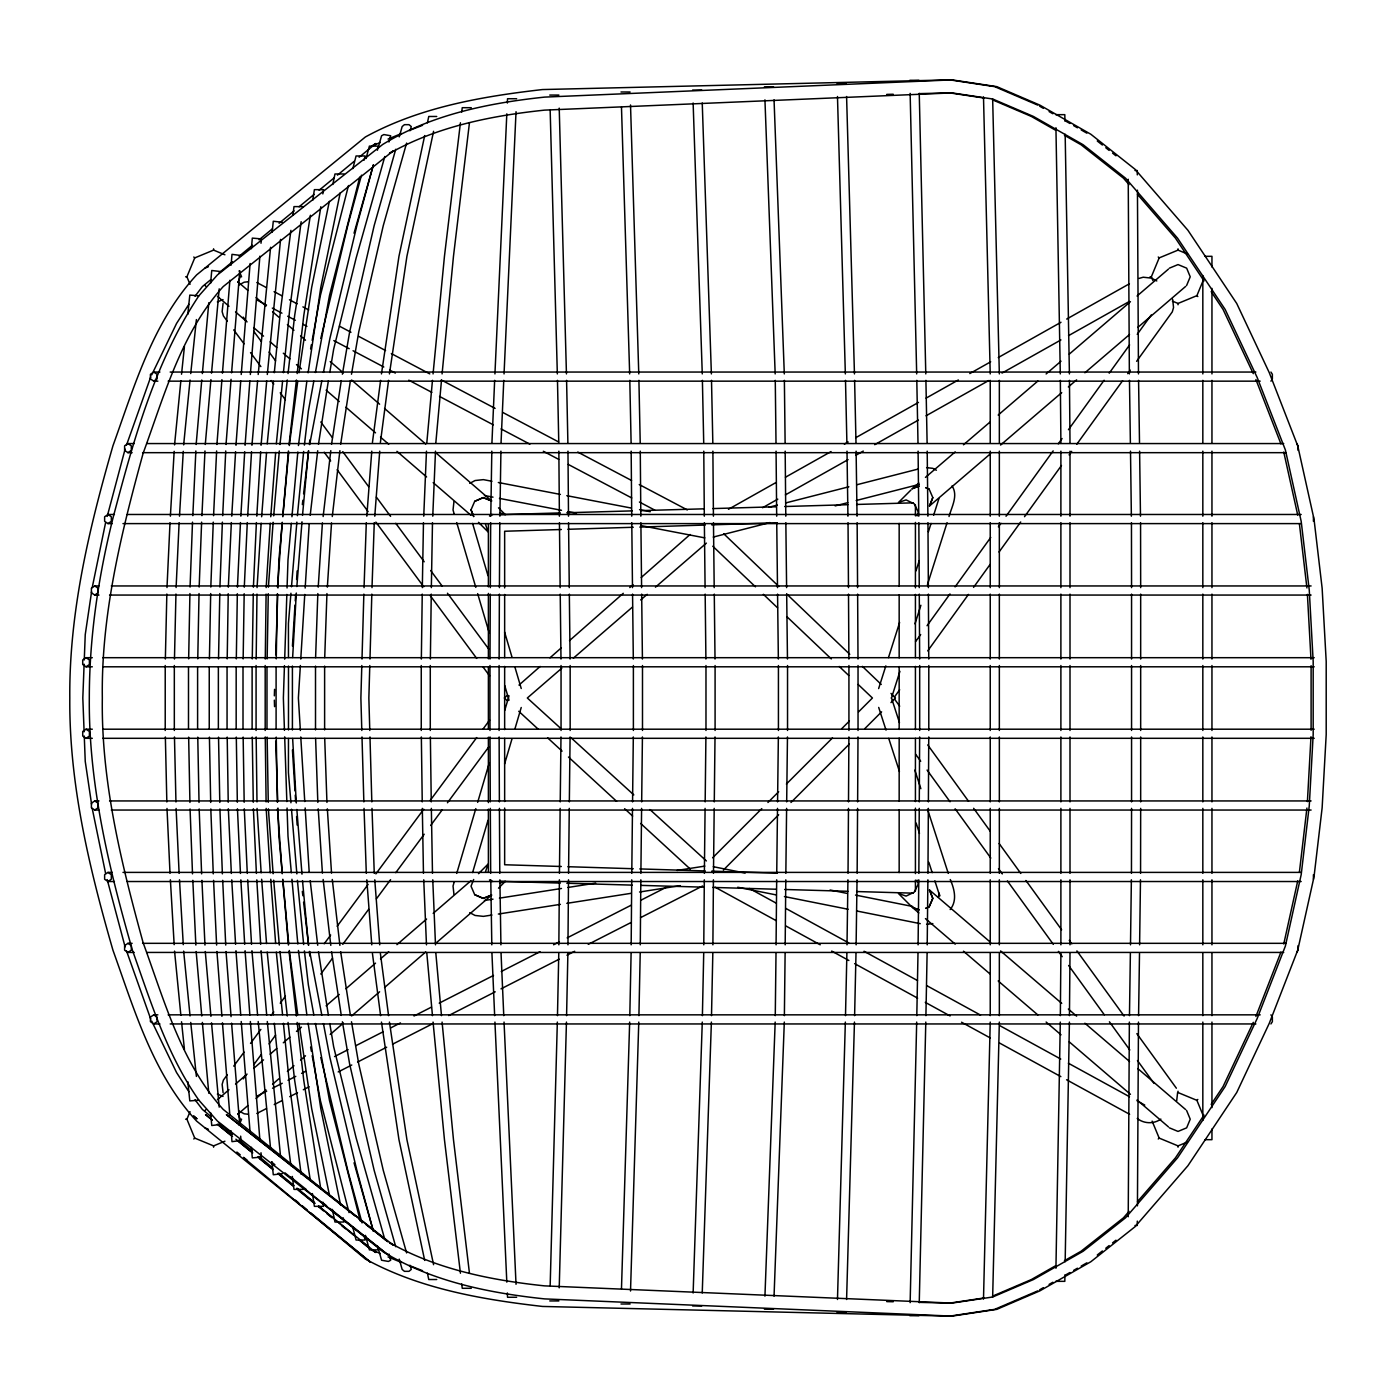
<?xml version="1.0" encoding="UTF-8"?>
<svg xmlns="http://www.w3.org/2000/svg" width="1396" height="1396" viewBox="0 0 1396 1396"><rect width="100%" height="100%" fill="white"/><g stroke="black" fill="none" stroke-linecap="round" stroke-linejoin="round"><path stroke-width="1.5" d="M288.466 738.501L288.431 772.599L290.944 802.77M288.483 729.968L288.483 666.032M489.996 665.543L489.996 730.457M490.013 659.034L490.275 594.12M490.31 587.629L490.677 522.68M499.105 665.543L499.105 730.457M499.122 659.034L499.384 594.12M499.419 587.629L499.785 522.68M848.471 808.371L848.035 873.32M848.506 801.88L848.89 736.966M848.925 730.457L848.925 665.543M857.58 808.371L857.144 873.32M857.633 801.88L857.999 736.966M858.034 730.457L858.034 665.543M919.249 808.371L918.847 873.32M919.283 801.88L919.65 736.966M919.685 730.457L919.685 665.543M928.357 808.371L927.956 873.32M928.392 801.88L928.759 736.966M928.794 730.457L928.794 665.543M558.854 944.83L559.395 879.812M559.447 873.32L560.162 808.371M567.963 944.83L568.504 879.812M568.556 873.32L569.271 808.371M631.167 944.83L631.725 879.812M631.777 873.32L632.493 808.371M640.275 944.83L640.834 879.812M640.886 873.32L641.602 808.371M703.776 944.83L704.317 879.812M704.369 873.32L705.085 808.371M712.885 944.83L713.426 879.812M713.478 873.32L714.194 808.371M776.071 944.83L776.682 879.812M776.734 873.32L777.502 808.371M785.18 944.83L785.791 879.812M785.843 873.32L786.611 808.371M1060.297 1022.081L1055.934 1268.266M1060.349 1015.642L1060.89 953.485M1069.406 1022.081L1065.165 1261.722M1069.458 1015.642L1069.999 953.485M1128.23 1216.754L1129.364 1022.081M1137.304 1221.116L1137.269 1225.461L1135 1225.461M1137.443 1205.847L1138.473 1022.081M315.513 666.119L315.513 729.881M315.601 657.621L317.834 593.597M324.622 666.119L324.622 729.881M324.71 657.621L326.943 593.597M918.097 944.83L918.777 879.812M927.206 944.83L927.886 879.812M256.079 665.526L256.079 730.474M256.166 659.034L256.986 594.085M257.056 587.594L261.157 523.168M265.188 665.526L265.188 730.474M265.275 659.034L266.095 594.085M266.165 587.594L270.266 523.168M560.232 801.88L560.983 736.966M561.052 730.457L561.052 665.543M569.341 801.88L570.091 736.966M570.161 730.457L570.161 665.543M632.562 801.88L633.313 736.966M633.383 730.457L633.383 665.543M641.671 801.88L642.422 736.966M642.492 730.457L642.492 665.543M705.172 801.88L705.905 736.966M705.975 730.457L705.975 665.543M714.281 801.88L715.014 736.966M715.084 730.457L715.084 665.543M777.572 801.88L778.357 736.966M778.427 730.457L778.427 665.543M775.181 1022.081L764.938 1296.169M775.269 1015.642L776.002 953.485M786.681 801.88L787.466 736.966M787.536 730.457L787.536 665.543M784.308 1022.081L774.047 1296.169M784.378 1015.642L785.11 953.485M421.26 665.543L421.26 730.457M421.348 659.034L422.238 594.12M422.325 587.629L423.459 522.68M430.282 665.543L430.282 730.457M430.369 659.034L431.259 594.12M431.347 587.629L432.481 522.68M847.006 944.83L847.93 879.812M856.114 944.83L857.039 879.812M1130.498 944.83L1131.371 879.812M1131.458 873.32L1131.563 808.371M1139.607 944.83L1140.48 879.812M1140.567 873.32L1140.672 808.371M227.059 667.585L227.059 728.415M227.199 658.895L228.229 593.736M228.333 587.21L231.352 522.575M236.168 667.585L236.168 728.415M236.308 658.895L237.337 593.736M237.442 587.21L240.461 522.575M243.009 667.585L243.009 728.415M243.148 658.895L244.178 593.736M244.283 587.21L247.301 522.575M252.118 667.585L252.118 728.415M252.257 658.895L253.287 593.736M253.391 587.21L256.41 522.575M490.781 516.188L491.811 451.17M499.89 516.188L500.92 451.17M1129.469 1015.642L1130.376 953.485M1138.578 1015.642L1139.502 953.485M266.985 667.585L266.985 728.415M267.142 658.895L268.276 593.701M268.381 587.192L273.127 522.279M276.094 667.585L276.094 728.415M276.251 658.895L277.385 593.701M277.507 587.192L282.236 522.279M188.495 667.532L188.495 728.468M188.652 658.842L189.926 593.562M190.065 587.035L192.508 522.139M197.604 667.532L197.604 728.468M197.761 658.842L199.035 593.562M199.174 587.035L201.617 522.139M209.243 667.532L209.243 728.468M209.417 658.842L210.691 593.562M210.813 587.035L213.274 522.139M218.369 667.532L218.369 728.468M218.526 658.842L219.8 593.562M219.922 587.035L222.383 522.139M916.683 1022.081L910.14 1302.643M916.806 1015.642L917.992 953.485M925.792 1022.081L919.249 1302.643M925.914 1015.642L927.101 953.485M1064.921 1274.81L1064.816 1281.336L1055.708 1281.336M557.336 1022.081L550.164 1285.681M557.475 1015.642L558.766 953.485M566.444 1022.081L559.22 1287.862M566.584 1015.642L567.875 953.485M629.666 1022.081L621.482 1288.857M629.805 1015.642L631.097 953.485M638.775 1022.081L630.521 1291.021M638.914 1015.642L640.206 953.485M702.275 1022.081L693.131 1293.01M702.397 1015.642L703.706 953.485M711.384 1022.081L702.24 1293.01M711.506 1015.642L712.815 953.485M165.217 665.508L165.217 730.492M165.356 659.017L166.839 594.033M166.997 587.542L170.015 522.662M174.326 665.508L174.326 730.492M174.465 659.017L175.948 594.033M176.105 587.542L179.124 522.662M845.348 1022.081L837.478 1299.484M845.505 1015.642L846.883 953.485M854.457 1022.081L846.587 1299.484M854.614 1015.642L855.992 953.485M292.41 666.032L292.41 729.968M292.637 657.499L296.318 593.056M983.499 1299.083L990.235 1022.081M389.571 1242.632C436.808 1269.4 491.13 1280.254 544.597 1285.873L951.95 1303.096L992.661 1297.006L999.344 1022.081M361.808 665.543L360.883 698L361.808 730.457M362 659.034L363.85 594.12M364.042 587.629L366.31 522.68M369.783 665.543L368.858 698L369.783 730.457M369.975 659.034L371.825 594.12M371.999 587.629L374.268 522.68M274.349 695.836L274.558 689.362M275.71 654.846L277.734 594.417M277.944 587.943L278.886 559.883L282.236 523.203M284.452 665.63L283.371 698L284.452 730.37M284.679 659.156L286.843 594.417M287.053 587.943L287.995 559.883L291.345 523.203M84.109 664.182L82.818 698L84.109 731.818M84.266 659.959L85.243 634.604L91.578 591.817M423.738 516.188L426.478 451.17M432.76 516.188L435.5 451.17M491.95 442.515L494.655 380.358M494.934 373.919L506.818 113.844M501.059 442.515L503.764 380.358M504.043 373.919L516.031 111.697M192.823 515.665L195.859 450.96M196.155 444.486L201.757 380.026M201.931 515.665L204.968 450.96M205.282 444.486L210.918 379.642M213.571 515.665L216.624 450.96M216.921 444.486L221.912 379.677M222.697 515.665L225.733 450.96M226.03 444.486L231.055 379.346M507.341 103.06L507.533 98.732L516.642 98.732M1307.406 801.601L1310.984 736.756M170.382 516.171L174.168 451.344M174.552 444.87L180.869 380.637M179.491 516.171L183.277 451.344M183.661 444.87L190.048 380.061M231.736 516.136L235.592 451.711M235.976 445.272L240.74 380.916M240.845 516.136L244.701 451.711M245.085 445.272L249.849 380.916M247.685 516.136L251.542 451.711M251.943 445.272L257.597 380.916M256.794 516.136L260.668 451.711M261.052 445.272L266.706 380.916M292.445 646.051L294.975 605.114M300.367 665.526L298.378 698L300.367 730.474M300.768 659.034L304.764 594.452M295.254 600.856L295.655 594.452M296.598 579.497L297.139 570.947M305.166 588.03L309.197 523.971M318.218 587.158L322.424 522.889M327.345 587.158L331.533 522.889M241.229 374.477L250.111 263.512M250.338 374.477L259.883 256.183M261.645 516.747L266.549 452.461M270.754 516.747L275.658 452.461M366.799 516.188L371.772 451.17M374.774 516.188L379.729 451.17M301.99 521.825L296.842 586.564M302.496 515.386L308.464 450.978M222.435 373.203L229.886 280.282M231.108 265.153L231.98 254.351L241.002 255.503M231.579 372.837L239.78 270.719M290.944 593.23L288.431 623.401L288.466 657.499M291.485 586.774L296.859 522.139M297.4 515.682L303.665 451.449M251.385 248.697L252.31 238.105L261.384 238.908L261 243.236M273.686 515.805L279.322 450.978M282.795 515.805L288.431 450.978M202.35 373.587L208.807 302.705M210.569 283.388L211.756 270.492L220.795 271.557M211.511 373.168L219.207 288.85M282.83 516.729L288.728 452.007M289.321 445.533L297.732 381.335M291.939 516.729L297.837 452.007M298.43 445.533L306.841 381.335M426.844 442.515L432.463 380.358M433.057 373.919L444.452 256.323L460.436 122.778M435.866 442.515L441.485 380.358M442.078 373.919L453.473 256.323L469.457 122.778M258.19 374.477L270.597 247.284M267.299 374.477L280.561 239.414M267.212 443.893L273.442 381.335M274.297 372.715L280.526 310.156L290.909 230.34M276.321 443.893L282.55 381.335M283.405 372.715L289.635 310.156L301.152 221.702M181.532 374.215L184.447 346.417M187.797 314.344L189.804 295.097L198.895 295.795L217.462 274.89L382.591 144.538C431.207 114.629 488.53 103.042 544.597 97.109L952.037 79.886L996.779 86.639L1039.846 105.119L1090.852 134.26L1135.053 169.282L1187.926 230.288L1236.734 303.49L1269.261 372.645L1297.739 445.848L1314.002 519.05L1322.134 588.187L1326.2 661.39L1326.2 734.61L1322.134 807.813L1314.002 876.95L1297.739 950.153L1269.261 1023.355L1236.734 1092.51L1187.926 1165.712L1135.053 1226.718L1090.852 1261.74L1039.846 1290.881L996.779 1309.361L952.037 1316.114L544.597 1298.891C488.53 1292.958 431.207 1281.371 382.591 1251.462L305.183 1189.113M190.728 373.57L196.4 319.562M272.168 232.102L273.284 221.249L282.341 222.278M453.944 501.653L453.037 509.959L454.258 514.251M938.513 897.349L938.985 893.091L939.805 895.97M223.081 303.316L222.139 311.605L223.395 315.915L227.269 321.15M1176.688 1100.816L1177.613 1092.527M279.95 444.504L287.297 380.026M288.047 373.57L294.661 315.548L310.383 215.246M289.059 444.504L296.423 380.026M297.156 373.57L303.77 315.548L320.836 206.713M304.398 445.08L308.359 411.122L313.838 381.108M302.339 504.584L302.845 500.274M303.595 493.818L308.603 450.751M309.354 444.294L309.842 439.984M310.191 515.351L317.712 450.751M318.463 444.294L328.374 380.846M323.157 516.52L330.8 450.646M331.55 444.277L341.287 380.584M332.283 516.52L339.909 450.646M340.659 444.277L350.413 380.584M1299.379 872.378L1306.918 808.057M461.727 112.012L462.25 107.701L471.272 107.701M292.881 215.246L293.998 206.608L303.106 206.608M372.435 442.515L380.602 380.358M381.457 373.919L398.959 256.323L424.698 135.552M380.393 442.515L388.577 380.358M389.432 373.919L406.917 256.323L433.58 131.311M92.223 587.542L105.573 522.715M299.006 372.802L311.657 287.506L329.351 201.303M308.115 372.802L320.766 287.506L340.188 192.892M312.721 200.309L314.397 189.647L323.506 189.647L322.842 193.904M329.788 372.435L333.644 349.279L356.137 258.068L384.825 156.492M342.386 374.215L349.681 331.759L374.163 225.629L395.731 149.267M351.495 374.215L358.789 331.759L383.272 225.629L406.602 143.073M310.61 348.948L311.395 344.655M312.181 340.362L320.417 295.341L348.494 185.528M315.409 372.523L329.526 295.341L359.767 177.083M309.668 444.609L321.813 380.899M323.436 372.4L329.91 338.408L357.027 224.965L373.413 164.798L354.043 233.202M332.806 184.481L334.97 173.977L344.079 173.977M427.403 122.831L428.764 116.479L436.739 116.479M1283.762 943.94L1297.739 880.841M320.801 338.408L347.918 224.965L361.477 175.163M352.822 168.637L356.067 155.968L365.176 155.968L364.094 160.191M107.213 516.398L125.099 449.111M366.014 158.568L369.399 146.109L378.508 146.109L377.374 150.262M378.054 148.203L381.579 135.761L383.848 134.557L390.688 135.761L388.926 141.991M399.239 136.878L402.153 126.565L404.439 124.663L408.993 124.663L411.262 126.565L410.092 130.701M454.258 881.749L453.037 886.041L453.944 894.347M456.736 873.39L475.809 808.616M477.659 802.351L489.35 762.652M504.741 710.424L509.034 695.784M472.598 872.552L487.989 820.307M504.602 763.909L512 738.833M515.072 728.38L521.231 707.493M878.642 688.577L885.849 665.875M888.467 657.621L899.6 622.529M915.985 570.912L919.249 560.599M928.427 531.702L931.045 523.43M933.662 515.176L938.897 498.669M891.416 698.175L899.931 671.336M914.991 623.855L920.889 605.271M927.433 584.627L947.081 522.697M949.036 516.503C951.671 506.8 958.424 495.615 952.055 485.913M485.511 871.697L488.094 864.072L478.496 873.669M917.032 515.909L918.306 512.105L914.328 503.886L906.109 499.908L898.483 502.473L911.047 489.909M126.513 445.097L150.751 376.868M1255.911 1016.445L1280.952 952.072M473.68 879.48L471.028 886.181L474.71 894.696L483.225 898.396L491.601 895.063L435.604 943.417M990.654 453.56L929.474 505.998L932.807 497.604L929.125 489.089L925.723 487.623M929.474 505.998L932.79 497.622M190.031 284.33L186.907 276.792L194.725 257.911L213.588 250.111L224.913 254.787M237.931 282.446L240.269 276.792L241.578 276.792L239.117 270.841M224.913 1141.213L213.588 1145.889L194.725 1138.089L186.907 1119.208L190.031 1111.67M239.117 1125.159L241.578 1119.208L240.269 1119.208L237.931 1113.554M1152.922 280.561L1151.351 276.792L1159.169 257.911L1178.032 250.111L1187.473 254.02M1186.652 285.412L1190.23 276.792L1186.652 268.154L1178.032 264.577L1169.412 268.154M1172.378 301.117L1178.032 303.456L1196.896 295.655L1203.928 278.676M471.028 509.819L473.68 516.52L471.028 509.819L474.71 501.304L483.225 497.604L491.601 500.937L435.604 452.583M1253.294 1022.343L1223.071 1086.559L1211.17 1104.376M151.675 374.948L176.559 323.453L188.861 304.311M950.17 909.564C957.447 900.612 954.375 889.095 950.275 879.55M1270.936 381.16L1272.367 378.892L1272.367 374.337L1270.936 372.051M1296.657 952.438L1298.071 950.17L1298.071 945.598M1270.936 1023.949L1272.367 1021.663L1272.367 1017.108L1270.936 1014.84M198.895 295.795C154.572 362.384 133.335 441.136 113.076 517.689C98.348 576.705 89.327 637.1 89.309 698C88.559 784.011 108.801 868.155 132.463 950.275C150.681 1001.735 167.206 1055.097 198.895 1100.205L217.462 1121.11L387.809 1254.725L329.98 1208.465M1204.033 1115.072L1175.467 1157.842L1137.496 1201.624M915.567 641.619L920.662 634.552M927.049 625.722L949.978 593.946M955.073 586.878L990.741 537.425M998.384 526.833L1000.932 523.308M1006.027 516.241L1053.16 450.891M1058.255 443.823L1062.077 438.536M1068.446 429.706L1104.114 380.253M1109.209 373.186L1129.591 344.934M1137.234 334.342L1151.264 314.92M894.574 696.831L899.67 689.764M927.712 650.92L968.475 594.399M973.57 587.35L990.13 564.385M999.047 552.013L1020.703 521.999M1024.524 516.695L1061.466 465.496M1069.109 454.887L1071.657 451.362M1076.752 444.294L1122.611 380.724M1127.706 373.657L1130.254 370.132M1136.623 361.302L1172.308 311.849L1173.547 307.539L1172.623 299.25M227.269 1074.85L223.395 1080.085L222.139 1084.395L223.081 1092.684M233.725 1066.108L244.073 1052.13M250.53 1043.388L260.86 1029.41M271.208 1015.433L273.791 1011.926M280.247 1003.201L285.43 996.203M324.204 943.783L330.66 935.041M337.117 926.298L368.143 884.366M375.89 873.879L423.721 809.226M430.177 800.484L476.699 737.577M483.173 728.834L489.63 720.109M243.253 1078.881L245.836 1075.391M253.601 1064.904L261.349 1054.416M269.096 1043.929L275.57 1035.186M320.801 974.024L332.44 958.302M342.77 944.324L368.614 909.372M376.379 898.884L390.583 879.672M395.766 872.675L424.192 834.232M430.649 825.49L442.288 809.767M447.453 802.77L488.809 746.86M195.021 296.249L202.403 286.564L210.744 279.689M890.997 702.607L893.283 699.937M1129.067 1211.362L1123.448 1217.836L1081.028 1251.27L1064.45 1260.71M204.968 1110.588L205.893 1109.646M193.8 1138.996L194.725 1138.089M498.494 888.17L505.335 881.33L499.611 883.249M712.623 857.807L761.797 808.633M767.94 802.491L778.689 791.724M786.384 784.046L832.47 737.943M841.701 728.729L849.379 721.051M858.592 711.838L872.43 698L858.191 684.476M723.372 870.057L778.671 814.758M790.974 802.473L849.344 744.085M864.717 728.729L881.609 711.82M892.358 701.071L895.429 698L892.288 694.981M1158.244 1138.996L1159.169 1138.089L1152.136 1121.11M1178.032 1091.236L1178.032 1092.545L1196.896 1100.345L1197.82 1099.437M507.586 695.138L504.322 698L507.533 700.949M518.98 685.087L540.165 666.45M549.954 657.848L561.349 647.796M569.498 640.624L623.279 593.3M629.788 587.559L633.051 584.697M641.2 577.525L690.095 534.494M561.82 668.16L527.322 698L561.209 728.834M573.32 658.214L632.458 607.068M640.659 599.966L647.238 594.295M655.457 587.175L706.376 543.131M217.427 1099.699L228.961 1089.735M235.54 1084.046L247.075 1074.1M253.653 1068.411L263.547 1059.878M270.126 1054.189L276.722 1048.483M283.301 1042.795L289.897 1037.106M296.476 1031.417L301.414 1027.159M326.123 1005.818L339.298 994.441M345.894 988.752L375.524 963.153M380.48 958.878L388.699 951.775M396.935 944.656L426.583 919.057M433.179 913.368L471.045 880.649M237.983 1114.113L247.86 1105.58M256.096 1098.46L265.973 1089.927M272.569 1084.238L279.148 1078.55M287.384 1071.43L293.963 1065.741M300.559 1060.053L305.497 1055.795M330.206 1034.453L343.381 1023.076M351.618 1015.956L379.607 991.788M384.546 987.513L425.728 951.95M912.216 488.74L918.917 486.07L912.216 488.74L918.83 483.068M925.443 477.397L955.213 451.885M963.467 444.801L989.921 422.133M998.192 415.048L1037.874 381.038M1046.128 373.954L1061.012 361.198M1069.284 354.113L1130.446 301.676M1137.059 296.022L1168.469 269.096M1000.566 445.062L1061.728 392.625M1068.341 386.954L1076.613 379.869M1084.884 372.784L1129.521 334.534M1137.775 327.449L1185.727 286.355M219.085 272.813L232.417 261.802M239.082 256.288L252.432 245.295M259.098 239.78L272.429 228.787M279.095 223.273L294.102 210.901M299.11 206.765L314.117 194.393M319.126 190.257L334.133 177.885M337.466 175.128L354.13 161.36M359.138 157.242L375.821 143.491L372.331 145.655M1097.256 1255.004L1102.369 1250.973M1105.772 1248.268L1109.157 1245.581M1112.56 1242.876L1115.962 1240.189M159.929 372.051L153.769 372.051L150.419 374.337L150.419 378.892L153.769 381.16L157.87 381.16M153.769 381.16L157.12 378.892L157.12 374.337L153.769 372.051M134.225 443.562L127.961 443.562L124.61 445.83L124.61 450.402L127.961 452.67L132.131 452.67M127.961 452.67L131.311 450.402L131.311 445.83L127.961 443.562M114.42 514.478L107.981 514.478L104.63 516.764L104.63 521.319L107.981 523.605L112.273 523.605M107.981 523.605L111.331 521.319L111.331 516.764L107.981 514.478M98.889 585.954L94.754 585.954L91.403 588.24L91.403 592.794L94.754 595.062L98.994 595.062M94.754 595.062L98.104 592.794L98.104 588.24L94.754 585.954M92.311 657.691L86.063 657.691L82.713 659.959L82.713 664.513L86.063 666.799L92.311 666.799M86.063 666.799L89.414 664.513L89.414 659.959L86.063 657.691M92.311 729.201L86.063 729.201L82.713 731.487L82.713 736.041L86.063 738.31L92.311 738.31M86.063 738.31L89.414 736.041L89.414 731.487L86.063 729.201M98.994 800.938L94.754 800.938L91.403 803.206L91.403 807.76L94.754 810.046L98.889 810.046M94.754 810.046L98.104 807.76L98.104 803.206L94.754 800.938M112.273 872.395L107.981 872.395L104.63 874.681L104.63 879.236L107.981 881.522L114.42 881.522M107.981 881.522L111.331 879.236L111.331 874.681L107.981 872.395M132.131 943.33L127.961 943.33L124.61 945.598L124.61 950.17L127.961 952.438L134.225 952.438M127.961 952.438L131.311 950.17L131.311 945.598L127.961 943.33M157.87 1014.84L153.769 1014.84L150.419 1017.108L150.419 1021.663L153.769 1023.949L159.929 1023.949M153.769 1023.949L157.12 1021.663L157.12 1017.108L153.769 1014.84M389.536 153.211L393.026 151.047L223.22 286.564C181.183 333.033 164.257 395.626 143.177 453.124C121.225 533.028 101.088 614.537 102.327 698C101.088 781.463 121.225 862.972 143.177 942.876C164.257 1000.374 181.183 1062.967 223.22 1109.436L387.809 1241.707L365.717 1224.309M1039.654 1289.799L1043.423 1287.636M1049.094 1284.407L1052.881 1282.243M1066.09 1274.688L1069.877 1272.541M1073.646 1270.377L1077.433 1268.214M1081.202 1266.067L1086.873 1262.822M1055.236 1265.963L1031.278 1279.591L992.504 1296.169M728.45 509.296L775.949 482.562M785.459 477.223L831.056 451.571M844.371 444.103L848.175 441.956M855.765 437.681L918.481 402.414M926.072 398.139L958.371 379.974M969.784 373.57L990.689 361.808M998.28 357.533L1060.995 322.267M1066.701 319.056L1129.399 283.789M762.582 507.725L777.781 499.175M785.39 494.899L848.087 459.633M855.696 455.358L863.304 451.083M874.699 444.678L918.411 420.091M926.002 415.816L988.717 380.55M1002.014 373.081L1060.925 339.943M1068.516 335.668L1129.329 301.466M238.891 285.028L244.178 282.201L248.331 281.73M1160.879 1119.103C1153.846 1124.164 1144.039 1123.832 1137.234 1118.475M469.754 483.365L475.059 480.538L483.365 479.631L491.933 481.271M389.571 153.368C436.808 126.6 491.13 115.746 544.597 110.127L951.95 92.904L992.661 98.994L1033.354 116.409L1083.122 144.73L1125.525 178.165L1177.543 238.158L1225.147 309.441L1257.203 377.548L1285.384 449.948L1301.212 521.476L1309.256 590.072L1313.182 661.39L1313.182 734.61L1309.256 805.928L1301.212 874.524L1285.384 946.052L1257.203 1018.452L1225.147 1086.559L1177.543 1157.842L1125.525 1217.836L1083.122 1251.27L1033.354 1279.591L992.661 1297.006M257.004 1096.122L266.706 1091.183M272.517 1088.217L282.219 1083.261M288.03 1080.295L295.778 1076.351M301.588 1073.367L305.48 1071.395M334.551 1056.563L348.11 1049.635M355.875 1045.674L383.01 1031.836M390.758 1027.875L400.46 1022.919M414.019 1016.009L431.469 1007.109M439.216 1003.148L493.503 975.455M501.251 971.494L540.025 951.706M553.584 944.778L559.412 941.811M567.16 937.868L631.132 905.219M640.816 900.263L666.014 887.42M256.794 1113.485L266.479 1108.546M274.227 1104.585L281.992 1100.624M289.74 1096.663L297.488 1092.719M303.316 1089.753L309.127 1086.786M338.198 1071.936L351.775 1065.008M357.585 1062.042L386.657 1047.209M392.485 1044.243L433.179 1023.477M448.692 1015.555L495.214 991.823M501.024 988.857L559.185 959.174M566.933 955.213L574.681 951.269M588.257 944.342L630.905 922.582M640.59 917.626L702.624 885.971M489.49 516.084L492.788 514.496M372.54 145.882L380.288 142.462M388.053 139.059L401.524 133.51M474.71 501.304L483.243 497.622L491.601 500.937M925.705 908.36L929.108 906.894L932.807 898.396L929.474 890.002L990.654 942.44M925.723 908.377L929.125 906.911L932.79 898.378L929.474 890.002M1037.769 1290.881L994.685 1309.361L949.943 1316.114L542.52 1306.447C481.707 1299.502 419.603 1288.752 365.368 1259.018L243.567 1157.616M204.968 268.154L208.405 266.723M217.357 301.902L223.028 299.564M1159.169 1138.089L1178.032 1145.889L1187.473 1141.98M491.601 895.063L483.243 898.378L474.71 894.696M409.185 130.526L422.569 125.308M1138.909 278.45L1143.219 277.211L1151.508 278.136L1156.795 280.962M768.969 507.219L777.38 505.073M785.791 502.909L848.855 486.785M857.266 484.639L918.219 469.039M713.234 537.076L769.999 522.558M835.157 505.893L847.773 502.665M856.184 500.518L919.249 484.377M484.447 900.49L492.997 899.164M499.419 898.152L561.471 888.484M567.893 887.472L595.691 883.127M676.99 870.441L704.806 866.113M491.933 915.043L483.365 916.369L475.059 915.462L469.754 912.635M498.337 914.048L560.389 904.364M566.811 903.352L630.992 893.335M639.543 892.009L680.201 885.657M984.145 1297.966L949.873 1303.096L919.371 1302.381M220.795 1124.443L211.756 1125.508L210.569 1112.612M282.341 1173.722L273.284 1174.751L271.941 1161.734M926.595 924.274L932.825 923.594M198.895 1100.205L189.804 1100.903L187.797 1081.656M561.332 529.503L504.654 531.248L504.654 587.925M567.875 529.293L633.26 527.269M639.787 527.077L705.189 525.053M711.716 524.844L777.101 522.819M499.279 514.67L560.285 512.925M566.828 512.751L632.196 510.884M640.904 510.622L704.09 508.825M712.798 508.58L775.984 506.765M784.709 506.521L847.895 504.706M856.603 504.462L913.246 502.839M886.704 94.405L893.231 94.247M919.371 93.619L949.873 92.904L984.145 98.034M909.808 80.305L918.917 80.305M837.111 83.551L846.22 83.551M990.061 86.151L992.329 86.151M764.415 86.796L773.524 86.796M692.625 90.042L701.734 90.042M620.993 91.996L630.102 91.996M549.762 95.068L558.871 95.068M1055.708 114.664L1064.816 114.664L1064.921 121.19M1135 170.539L1137.269 170.539L1137.304 174.884M1205.114 256.323L1211.955 256.323L1211.955 267.02M185.616 276.792L186.907 276.792M1150.06 276.792L1151.351 276.792M170.172 372.051L1255.877 372.051M168.131 381.16L1260.187 381.16M146.755 443.562L1283.709 443.562M142.567 452.67L1285.856 452.67M127.263 514.478L1301.159 514.478M122.988 523.605L1301.159 523.605M111.279 585.954L1311.106 585.954M109.569 595.062L1311.106 595.062M102.728 657.691L1314.212 657.691M102.728 666.799L1314.212 666.799M102.728 729.201L1314.212 729.201M102.728 738.31L1314.212 738.31M109.569 800.938L1311.106 800.938M111.279 810.046L1311.106 810.046M122.988 872.395L1301.159 872.395M127.263 881.522L1301.159 881.522M142.567 943.33L1285.856 943.33M146.755 952.438L1283.709 952.438M168.131 1014.84L1260.187 1014.84M170.172 1023.949L1255.877 1023.949M185.616 1119.208L186.907 1119.208M1205.114 1139.677L1211.955 1139.677L1211.955 1128.98M303.106 1189.392L293.998 1189.392L292.322 1176.444M436.739 1279.521L428.764 1279.521L427.403 1273.169M471.272 1288.299L462.25 1288.299L461.727 1283.988M516.642 1297.268L507.533 1297.268L507.341 1292.94M549.762 1300.932L558.871 1300.932M620.993 1304.004L630.102 1304.004M692.625 1305.958L701.734 1305.958M764.415 1309.204L773.524 1309.204M990.061 1309.849L992.329 1309.849M837.111 1312.449L846.22 1312.449M909.808 1315.695L918.917 1315.695M886.704 1301.596L893.231 1301.753M499.279 881.33L560.285 883.075M566.828 883.249L632.196 885.116M640.904 885.378L704.09 887.175M712.798 887.42L775.984 889.235M784.709 889.479L847.895 891.294M856.603 891.538L913.246 893.161M561.332 866.497L504.654 864.752L504.654 808.075M567.875 866.707L633.26 868.731M639.787 868.923L705.189 870.947M711.716 871.156L777.101 873.181M926.595 467.643L932.825 468.341L936.367 470.225M248.331 1114.27L244.178 1113.799L238.891 1110.972M498.337 482.51L560.389 494.428M566.811 495.667L630.992 508.004M639.543 509.645L650.257 511.704M484.447 495.51L492.997 497.15M499.419 498.389L561.471 510.308M567.893 511.547L576.443 513.187M640.624 525.524L704.806 537.879M713.304 866.707L745.15 873.058M830.044 890.002L847.023 893.388M855.521 895.08L912.827 906.51M737.734 887.245L775.932 894.871M784.43 896.564L848.105 909.267M856.603 910.96L920.278 923.663M499.611 512.751L505.335 514.67L498.494 507.83M401.524 1262.49L388.053 1256.941M409.185 1265.474L422.569 1270.692M912.216 907.26L918.917 909.913L912.216 907.26L918.83 912.932M1169.412 1127.846L1178.032 1131.423L1186.652 1127.846L1190.23 1119.208L1186.652 1110.588M217.357 1094.098L223.028 1096.436M204.968 1127.846L208.405 1129.277M1037.769 105.119L994.685 86.639L949.943 79.886L542.52 89.553C481.707 96.499 419.603 107.248 365.368 136.983L196.644 274.89C152.775 322.319 134.33 386.308 112.971 445.725C89.292 527.845 69.067 611.989 69.8 698C69.067 784.011 89.292 868.155 112.971 950.275C134.33 1009.692 152.775 1073.681 196.644 1121.11L370.586 1262.281L310.453 1212.583M992.504 99.831L1031.278 116.409L1055.236 130.037M925.705 487.64L929.108 489.106M372.54 1250.118L380.288 1253.538M489.49 879.916L492.788 881.504M256.794 282.516L266.392 287.593M274.087 291.659L281.765 295.708M289.461 299.774L297.156 303.839M302.915 306.876L308.673 309.929M339.437 326.175L350.972 332.265M358.65 336.331L385.558 350.536M391.334 353.589L429.759 373.884M441.293 379.974L495.109 408.4M502.804 412.466L558.54 441.904M577.752 452.06L631.568 480.486M639.263 484.552L687.321 509.924M256.951 299.983L266.549 305.061M272.325 308.097L281.94 313.175M287.698 316.229L295.394 320.277M303.072 324.343L306.911 326.367M333.819 340.589L349.209 348.703M353.048 350.745L383.795 366.991M389.554 370.027L395.33 373.081M408.784 380.183L431.853 392.363M439.531 396.429L493.346 424.855M501.042 428.921L529.869 444.137M543.323 451.257L558.697 459.371M568.312 464.449L631.725 497.953M639.42 502.019L654.794 510.133M749.46 888.502L776.193 903.142M785.739 908.377L848.768 942.911M864.037 951.269L917.521 980.568M927.066 985.803L980.533 1015.101M999.641 1025.554L1060.751 1059.041M1068.376 1063.228L1129.486 1096.715M1137.129 1100.886L1144.772 1105.074M715.188 887.245L776.316 920.732M785.861 925.967L820.237 944.795M831.684 951.077L848.873 960.5M854.614 963.624L917.626 998.157M925.269 1002.345L950.083 1015.939M961.547 1022.221L990.2 1037.909M999.745 1043.144L1060.855 1076.63M1066.579 1079.771L1129.608 1114.287M1064.45 135.29L1081.028 144.73L1123.448 178.165L1129.067 184.638M1039.654 106.201L1043.423 108.365M1049.094 111.593L1052.881 113.757M1066.09 121.312L1069.877 123.459M1073.646 125.623L1077.433 127.786M1081.202 129.933L1086.873 133.178M389.536 1242.789L393.026 1244.953L226.361 1114.619L355.509 1216.282M372.331 1250.345L375.821 1252.509L318.497 1206.092M358.912 1218.97L362.314 1221.64M1097.256 140.996L1102.369 145.027M1105.772 147.732L1109.157 150.419M1112.56 153.124L1115.962 155.811M290.857 1177.16L306.16 1189.409M323.174 1203.02L326.577 1205.743M271.522 1162.013L274.89 1164.718M284.993 1172.849L293.404 1179.637M217.357 1124.181L232.521 1136.466M235.889 1139.188L252.746 1152.852M257.806 1156.935L272.988 1169.237M278.031 1173.321L293.212 1185.623M296.58 1188.345L315.13 1203.369M219.015 1125.612L230.811 1135.227M237.547 1140.724L251.018 1151.717M259.447 1158.575L272.918 1169.569M277.961 1173.687L293.125 1186.059M298.186 1190.177L313.332 1202.549M318.393 1206.668L323.436 1210.786M326.804 1213.543L331.864 1217.661M341.968 1225.897L345.336 1228.655M358.807 1239.648L368.91 1247.884L358.929 1239.578M243.619 1157.354L246.97 1160.111M295.411 1200.141L298.761 1202.916M302.094 1205.673L307.103 1209.809M210.726 1116.364L202.403 1109.436L195.021 1099.751M219.05 1123.274L232.382 1134.355M239.048 1139.886L252.362 1150.967M259.028 1156.499L272.342 1167.58M279.008 1173.129L293.998 1185.588M297.331 1188.345L313.978 1202.2M318.969 1206.353L332.3 1217.417M337.291 1221.57L353.938 1235.425M236.884 1152.049L240.234 1154.824M1000.566 950.938L1061.728 1003.375M1068.341 1009.046L1076.613 1016.131M1084.884 1023.216L1129.521 1061.466M1137.775 1068.551L1185.727 1109.646M925.443 918.603L955.213 944.115M963.467 951.2L989.921 973.867M998.192 980.952L1037.874 1014.962M1046.128 1022.047L1061.012 1034.802M1069.284 1041.887L1130.446 1094.324M1137.059 1099.978L1168.469 1126.904M237.983 281.887L247.86 290.42M256.096 297.54L265.973 306.073M272.569 311.762L279.148 317.45M287.384 324.57L293.963 330.259M300.559 335.947L305.497 340.205M330.206 361.547L343.381 372.924M351.618 380.044L379.607 404.212M384.546 408.487L425.728 444.05M217.427 296.301L228.961 306.265M235.54 311.954L247.075 321.9M253.653 327.589L263.547 336.122M270.126 341.811L276.722 347.517M283.301 353.205L289.897 358.894M296.476 364.583L301.414 368.841M326.123 390.182L339.298 401.559M345.894 407.248L375.524 432.847M380.48 437.123L388.699 444.225M396.935 451.344L426.583 476.943M433.179 482.632L471.045 515.351M570.894 737.629L633.801 794.882M649.943 809.575L706.393 860.948M518.754 711.279L538.001 728.991M547.633 737.838L562.065 751.135M568.469 757.033L616.596 801.304M624.605 808.685L632.632 816.067M640.642 823.448L690.374 869.185M712.763 546.22L755.445 586.809M763.35 594.312L777.572 607.836M787.065 616.858L831.318 658.929M839.223 666.45L848.716 675.455M723.756 533.778L778.881 586.512M786.768 594.05L849.763 654.305M862.362 666.363L881.26 684.441M1158.244 257.004L1159.169 257.911M1196.896 295.655L1197.82 296.563M911.047 906.091L898.483 893.527L906.109 896.092L914.328 892.114L918.306 883.895L917.032 880.091M478.496 522.331L488.094 531.928L485.511 524.303M193.8 257.004L194.725 257.911M204.968 285.412L205.893 286.355M1137.496 194.376L1175.467 238.158L1204.033 280.928M890.997 693.393L893.283 696.063M243.253 317.119L245.836 320.609M253.601 331.096L261.349 341.584M269.096 352.071L275.57 360.814M320.801 421.976L332.423 437.698M342.77 451.676L368.614 486.628M376.379 497.116L390.583 516.346M395.766 523.326L424.192 561.768M430.649 570.51L442.288 586.233M447.453 593.23L488.809 649.14M233.725 329.892L244.073 343.87M250.53 352.612L260.86 366.59M271.208 380.567L273.791 384.075M280.247 392.8L285.43 399.797M324.204 452.217L330.66 460.959M337.117 469.702L368.143 511.634M375.89 522.121L423.721 586.774M430.177 595.516L476.699 658.423M483.173 667.166L489.63 675.891M894.592 699.152L899.687 706.202M927.729 744.923L968.545 801.269M973.64 808.301L990.218 831.196M999.135 843.516L1020.808 873.442M1025.92 880.492L1061.623 929.771M1069.266 940.346L1071.814 943.853M1076.909 950.903L1124.094 1016.044M1136.85 1033.651L1176.374 1088.217M915.602 754.224L920.714 761.256M927.084 770.069L950.03 801.758M955.126 808.79L990.828 858.086M998.489 868.644L1002.311 873.931M1007.406 880.981L1053.317 944.342M1058.412 951.391L1062.234 956.679M1068.621 965.474L1104.306 1014.77M1109.419 1021.802L1129.818 1049.984M1137.461 1060.541L1154.038 1083.418M1211.17 291.624L1223.071 309.441L1253.294 373.657M188.861 1091.689L176.559 1072.547L151.675 1021.052M1296.657 443.562L1298.071 445.83L1298.071 450.402M1196.896 1100.345L1203.928 1117.323M1255.911 379.555L1280.952 443.928M125.099 946.889L107.213 879.602M126.513 950.903L150.751 1019.132M891.433 697.826L899.46 722.605M914.834 770.103L920.854 788.688M927.555 809.348L948.268 873.355M878.695 707.423L886.041 730.125M888.729 738.397L899.425 771.43M916.142 823.064L919.475 833.377M928.846 862.292L932.179 872.622M934.866 880.876L939.543 895.325M472.598 523.448L487.989 575.693M504.602 632.091L512 657.167M515.072 667.62L521.231 688.507M456.736 522.61L475.809 587.384M477.659 593.649L489.35 633.348M504.741 685.576L509.034 700.216M406.602 1252.927L383.272 1170.372L358.789 1064.241L351.495 1021.785M410.092 1265.3L411.262 1269.435L408.993 1271.337L404.439 1271.337L402.153 1269.435L399.239 1259.122M395.731 1246.733L374.163 1170.372L349.681 1064.241L342.386 1021.785M384.825 1239.508L356.137 1137.932L333.644 1046.721L329.788 1023.565M388.926 1254.009L390.688 1260.239L388.402 1261.443L381.579 1260.239L378.054 1247.797M354.043 1162.798L373.378 1231.22L357.027 1171.035L329.91 1057.592L323.436 1023.6M377.374 1245.738L378.508 1249.891L369.399 1249.891L365.438 1235.355M362.053 1222.913L347.918 1171.035L320.801 1057.592M360.308 1221.029L329.526 1100.659L315.409 1023.477M364.094 1235.809L365.176 1240.032L356.067 1240.032L352.822 1227.363M349.035 1212.583L320.417 1100.659L312.181 1055.638M105.573 873.285L92.223 808.459M1283.762 452.06L1297.739 515.159M433.58 1264.689L406.917 1139.677L389.432 1022.081M424.698 1260.448L398.959 1139.677L381.457 1022.081M340.624 1205.202L320.766 1108.494L308.115 1023.198M343.224 1217.818L344.079 1222.024L334.97 1222.024L332.388 1209.407M329.351 1194.697L311.657 1108.494L299.006 1023.198M308.464 945.022L302.496 880.614M309.668 951.391L321.813 1015.101M313.838 1014.892L308.359 984.878L304.398 950.92M310.61 1047.052L311.395 1051.345M350.413 1015.416L340.659 951.723M341.287 1015.416L331.55 951.723M328.374 1015.154L318.463 951.706M320.836 1189.287L303.77 1080.452L297.156 1022.43M322.842 1202.096L323.506 1206.353L314.397 1206.353L312.39 1193.563M310.383 1180.754L294.661 1080.452L288.047 1022.43M306.841 1014.665L298.43 950.467M297.732 1014.665L289.321 950.467M91.578 804.183L85.243 761.396L84.266 736.041M380.393 953.485L388.577 1015.642M372.435 953.485L380.602 1015.642M301.152 1174.298L289.635 1085.844L283.405 1023.285M290.909 1165.66L280.526 1085.844L274.297 1023.285M469.457 1273.222L453.473 1139.677L442.078 1022.081M460.436 1273.222L444.452 1139.677L433.057 1022.081M1299.379 523.622L1306.918 587.943M331.533 873.111L327.345 808.842M332.283 879.48L339.909 945.354M322.424 873.111L318.218 808.842M323.157 879.48L330.8 945.354M310.191 880.649L317.712 945.249M302.339 891.416L302.845 895.726M303.595 902.182L308.603 945.249M309.354 951.706L309.842 956.016M303.665 944.551L297.4 880.318M289.059 951.496L296.423 1015.974M279.95 951.496L287.297 1015.974M280.561 1156.586L267.299 1021.523M190.048 1015.939L183.661 951.13M190.728 1022.43L196.4 1076.438M180.869 1015.363L174.552 951.13M181.532 1021.785L184.447 1049.583M270.597 1148.716L258.19 1021.523M276.321 952.107L282.55 1014.665M267.212 952.107L273.442 1014.665M266.706 1015.084L261.052 950.728M257.597 1015.084L251.943 950.728M435.866 953.485L441.485 1015.642M426.844 953.485L432.463 1015.642M291.345 872.797L287.995 836.117L287.053 808.057M291.939 879.271L297.837 943.993M282.236 872.797L278.886 836.117L277.944 808.057M282.83 879.271L288.728 943.993M210.918 1016.358L205.282 951.514M211.511 1022.832L219.207 1107.15M201.757 1015.974L196.155 951.514M202.35 1022.413L208.807 1093.295M259.883 1139.817L250.338 1021.523M261 1152.764L261.384 1157.092L252.31 1157.895L251.385 1147.303M282.236 873.721L277.507 808.808M282.795 880.195L288.431 945.022M273.127 873.721L268.381 808.808M273.686 880.195L279.322 945.022M250.111 1132.488L241.229 1021.523M291.485 809.226L296.859 873.861M231.055 1016.654L226.03 951.514M231.579 1023.163L239.78 1125.281M240.653 1136.152L241.002 1140.497L231.98 1141.649L231.108 1130.847M296.318 802.944L292.637 738.501M296.842 809.436L301.99 874.175M221.912 1016.323L216.921 951.514M222.435 1022.797L229.886 1115.718M374.268 873.32L371.999 808.371M374.774 879.812L379.729 944.83M366.31 873.32L364.042 808.371M366.799 879.812L371.772 944.83M270.266 872.832L266.165 808.406M270.754 879.253L275.658 943.539M261.157 872.832L257.056 808.406M261.645 879.253L266.549 943.539M249.849 1015.084L245.085 950.728M240.74 1015.084L235.976 950.728M304.764 801.548L300.768 736.966M305.166 807.97L309.197 872.029M294.975 790.886L292.445 749.949M295.254 795.144L295.655 801.548M296.598 816.503L297.139 825.053M326.943 802.403L324.71 738.379M317.834 802.403L315.601 738.379M256.41 873.425L253.391 808.79M256.794 879.864L260.668 944.289M247.301 873.425L244.283 808.79M247.685 879.864L251.542 944.289M240.461 873.425L237.442 808.79M240.845 879.864L244.701 944.289M231.352 873.425L228.333 808.79M231.736 879.864L235.592 944.289M179.124 873.338L176.105 808.459M179.491 879.829L183.277 944.656M170.015 873.338L166.997 808.459M170.382 879.829L174.168 944.656M1307.406 594.399L1310.984 659.244M516.031 1284.303L504.043 1022.081M506.818 1282.156L494.934 1022.081M222.383 873.861L219.922 808.965M222.697 880.335L225.733 945.04M213.274 873.861L210.813 808.965M213.571 880.335L216.624 945.04M201.617 873.861L199.174 808.965M201.931 880.335L204.968 945.04M192.508 873.861L190.065 808.965M192.823 880.335L195.859 945.04M501.059 953.485L503.764 1015.642M491.95 953.485L494.655 1015.642M432.481 873.32L431.347 808.371M432.76 879.812L435.5 944.83M423.459 873.32L422.325 808.371M423.738 879.812L426.478 944.83M774.047 99.831L784.308 373.919M764.938 99.831L775.181 373.919M702.24 102.99L711.384 373.919M693.131 102.99L702.275 373.919M630.521 104.979L638.775 373.919M621.482 107.143L629.666 373.919M284.679 736.844L286.843 801.583M274.349 700.164L274.558 706.638M275.71 741.154L277.734 801.583M369.975 736.966L371.825 801.88M362 736.966L363.85 801.88M846.587 96.516L854.457 373.919M837.478 96.516L845.348 373.919M992.661 99.064L999.344 373.919M983.499 96.917L990.235 373.919M919.249 93.358L925.792 373.919M910.14 93.358L916.683 373.919M559.22 108.138L566.444 373.919M550.164 110.319L557.336 373.919M854.614 380.358L855.992 442.515M845.505 380.358L846.883 442.515M174.465 736.983L175.948 801.967M165.356 736.983L166.839 801.967M711.506 380.358L712.815 442.515M702.397 380.358L703.706 442.515M638.914 380.358L640.206 442.515M629.805 380.358L631.097 442.515M566.584 380.358L567.875 442.515M557.475 380.358L558.766 442.515M925.914 380.358L927.101 442.515M916.806 380.358L917.992 442.515M218.526 737.158L219.8 802.438M209.417 737.158L210.691 802.438M197.761 737.158L199.035 802.438M188.652 737.158L189.926 802.438M1065.165 134.278L1069.406 373.919M1055.934 127.734L1060.297 373.919M276.251 737.105L277.385 802.299M267.142 737.105L268.276 802.299M499.785 873.32L499.419 808.371M499.89 879.812L500.92 944.83M490.677 873.32L490.31 808.371M490.781 879.812L491.811 944.83M252.257 737.105L253.287 802.264M243.148 737.105L244.178 802.264M236.308 737.105L237.337 802.264M227.199 737.105L228.229 802.264M1138.473 373.919L1137.443 190.153M1138.578 380.358L1139.502 442.515M1129.364 373.919L1128.23 179.246M1129.469 380.358L1130.376 442.515M856.114 451.17L857.039 516.188M857.144 522.68L857.58 587.629M847.006 451.17L847.93 516.188M848.035 522.68L848.471 587.629M430.369 736.966L431.259 801.88M421.348 736.966L422.238 801.88M1139.607 451.17L1140.48 516.188M1140.567 522.68L1140.672 587.629M1130.498 451.17L1131.371 516.188M1131.458 522.68L1131.563 587.629M786.611 587.629L785.843 522.68M786.681 594.12L787.466 659.034M777.502 587.629L776.734 522.68M777.572 594.12L778.357 659.034M265.275 736.966L266.095 801.915M256.166 736.966L256.986 801.915M927.206 451.17L927.886 516.188M927.956 522.68L928.357 587.629M918.097 451.17L918.777 516.188M918.847 522.68L919.249 587.629M784.378 380.358L785.11 442.515M775.269 380.358L776.002 442.515M714.194 587.629L713.478 522.68M714.281 594.12L715.014 659.034M705.085 587.629L704.369 522.68M705.172 594.12L705.905 659.034M641.602 587.629L640.886 522.68M641.671 594.12L642.422 659.034M632.493 587.629L631.777 522.68M632.562 594.12L633.313 659.034M569.271 587.629L568.556 522.68M569.341 594.12L570.091 659.034M560.162 587.629L559.447 522.68M560.232 594.12L560.983 659.034M1069.458 380.358L1069.999 442.515M1060.349 380.358L1060.89 442.515M785.18 451.17L785.791 516.188M776.071 451.17L776.682 516.188M712.885 451.17L713.426 516.188M703.776 451.17L704.317 516.188M640.275 451.17L640.834 516.188M631.167 451.17L631.725 516.188M567.963 451.17L568.504 516.188M558.854 451.17L559.395 516.188M928.392 594.12L928.759 659.034M919.283 594.12L919.65 659.034M857.633 594.12L857.999 659.034M848.506 594.12L848.89 659.034M499.122 736.966L499.384 801.88M490.013 736.966L490.275 801.88M1313.427 516.764L1313.427 521.319M1313.427 874.681L1313.427 879.236M1311.106 665.7L1311.106 730.3M1211.955 288.396L1211.955 373.919M1211.955 380.358L1211.955 442.515M1211.955 451.17L1211.955 516.188M1211.955 522.68L1211.955 587.629M1211.955 594.12L1211.955 659.034M1211.955 665.543L1211.955 730.457M1211.955 736.966L1211.955 801.88M1211.955 808.371L1211.955 873.32M1211.955 879.812L1211.955 944.83M1211.955 953.485L1211.955 1015.642M1211.955 1022.081L1211.955 1107.604M1202.829 275.57L1202.829 373.919M1202.829 380.358L1202.829 442.515M1202.829 451.17L1202.829 516.188M1202.829 522.68L1202.829 587.629M1202.829 594.12L1202.829 659.034M1202.829 665.543L1202.829 730.457M1202.829 736.966L1202.829 801.88M1202.829 808.371L1202.829 873.32M1202.829 879.812L1202.829 944.83M1202.829 953.485L1202.829 1015.642M1202.829 1022.081L1202.829 1120.43M1178.032 248.802L1178.032 250.111M1178.032 303.456L1178.032 304.764M1178.032 1145.889L1178.032 1147.198M1140.672 594.12L1140.672 659.034M1140.672 665.543L1140.672 730.457M1140.672 736.966L1140.672 801.88M1131.563 594.12L1131.563 659.034M1131.563 665.543L1131.563 730.457M1131.563 736.966L1131.563 801.88M1069.999 451.17L1069.999 516.188M1069.999 522.68L1069.999 587.629M1069.999 594.12L1069.999 659.034M1069.999 665.543L1069.999 730.457M1069.999 736.966L1069.999 801.88M1069.999 808.371L1069.999 873.32M1069.999 879.812L1069.999 944.83M1060.89 451.17L1060.89 516.188M1060.89 522.68L1060.89 587.629M1060.89 594.12L1060.89 659.034M1060.89 665.543L1060.89 730.457M1060.89 736.966L1060.89 801.88M1060.89 808.371L1060.89 873.32M1060.89 879.812L1060.89 944.83M999.344 380.358L999.344 442.515M999.344 451.17L999.344 516.188M999.344 522.68L999.344 587.629M999.344 594.12L999.344 659.034M999.344 665.543L999.344 730.457M999.344 736.966L999.344 801.88M999.344 808.371L999.344 873.32M999.344 879.812L999.344 944.83M999.344 953.485L999.344 1015.642M990.235 380.358L990.235 442.515M990.235 451.17L990.235 516.188M990.235 522.68L990.235 587.629M990.235 594.12L990.235 659.034M990.235 665.543L990.235 730.457M990.235 736.966L990.235 801.88M990.235 808.371L990.235 873.32M990.235 879.812L990.235 944.83M990.235 953.485L990.235 1015.642M915.427 504.968L915.427 515.874M915.427 522.418L915.427 587.856M915.427 594.399L915.427 657.656M915.427 666.381L915.427 729.619M915.427 738.344L915.427 801.601M915.427 808.144L915.427 873.582M915.427 880.126L915.427 891.032M899.164 523.395L899.164 586.285M899.164 594.975L899.164 657.865M899.164 666.555L899.164 729.445M899.164 738.135L899.164 801.025M899.164 809.715L899.164 872.605M504.654 594.469L504.654 657.673M504.654 666.398L504.654 729.602M504.654 738.327L504.654 801.531M488.391 523.692L488.391 586.878M488.391 593.422L488.391 658.79M488.391 667.497L488.391 728.503M488.391 737.21L488.391 802.578M488.391 809.122L488.391 872.308M213.588 248.802L213.588 250.111M213.588 1145.889L213.588 1147.198M212.297 1120.081L205.544 1114.619L212.279 1120.116M196.853 1118.702L193.503 1115.928L196.836 1118.72"/></g></svg>
